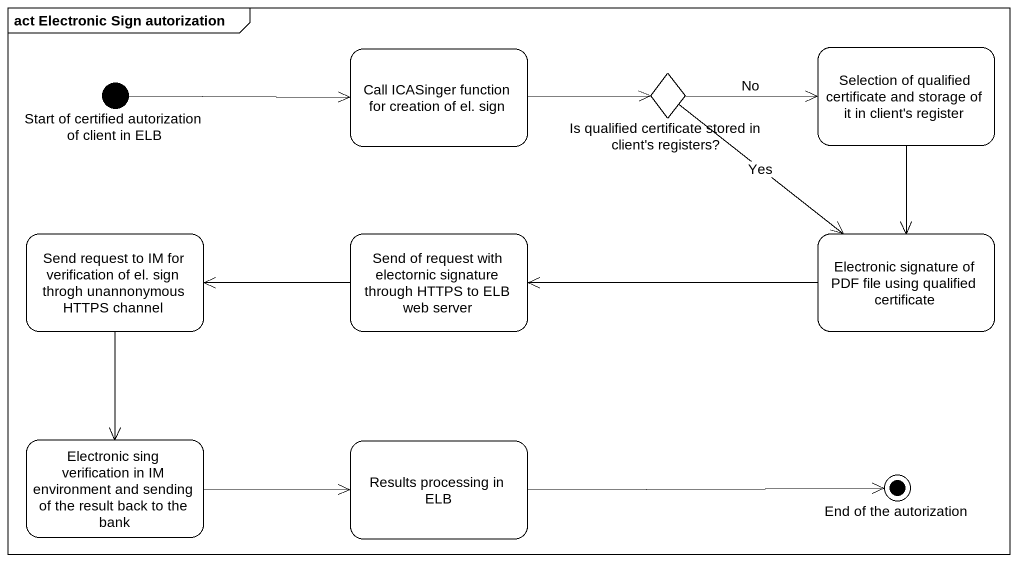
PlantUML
@startuml
mainframe act Electronic Sign autorization
hide empty description
state "Start of certified autorization of client in ELB" as Start_of_certified <<start>>
state "Call ICASinger function for creation of el. sign" as Call_ICASinger_function_for
state "Is qualified certificate stored in client's registers?" as Is_qualified_certificate <<choice>>
state "Selection of qualified certificate and storage of it in client's register" as Selection_of_qualified
state "Send request to IM for verification of el. sign throgh unannonymous HTTPS channel" as Send_request_to_IM_for
state "Send of request with electornic signature through HTTPS to ELB web server" as Send_of_request_with
state "Electronic signature of PDF file using qualified certificate" as Electronic_signature_of_PDF
state "Electronic sing verification in IM environment and sending of the result back to the bank" as Electronic_sing
state "Results processing in ELB" as Results_processing_in_ELB
state "End of the autorization" as End_of_the_autorization <<end>>
Start_of_certified -right-> Call_ICASinger_function_for
Call_ICASinger_function_for -right-> Is_qualified_certificate
Is_qualified_certificate -right-> Selection_of_qualified : No
Is_qualified_certificate --> Electronic_signature_of_PDF : Yes
Selection_of_qualified --> Electronic_signature_of_PDF
Send_request_to_IM_for --> Electronic_sing
Send_of_request_with -left-> Send_request_to_IM_for
Electronic_signature_of_PDF -left-> Send_of_request_with
Electronic_sing -right-> Results_processing_in_ELB
Results_processing_in_ELB -right-> End_of_the_autorization
@enduml
